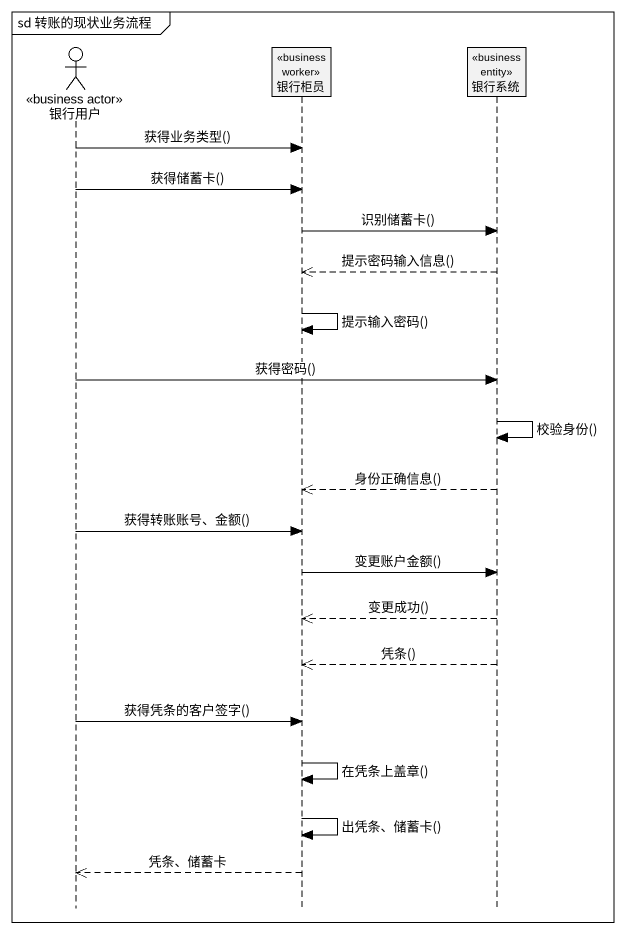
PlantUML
@startuml
mainframe sd 转账的现状业务流程
hide footbox
actor 银行用户 <<business actor>>
participant 银行柜员 <<business worker>>
participant 银行系统 <<business entity>>

银行用户 -> 银行柜员 : 获得业务类型()
银行用户 -> 银行柜员 : 获得储蓄卡()
银行柜员 -> 银行系统 : 识别储蓄卡()
银行系统 -->> 银行柜员 : 提示密码输入信息()
银行柜员 -> 银行柜员 : 提示输入密码()
银行用户 -> 银行系统 : 获得密码()
银行系统 -> 银行系统 : 校验身份()
银行系统 -->> 银行柜员 : 身份正确信息()
银行用户 -> 银行柜员 : 获得转账账号、金额()
银行柜员 -> 银行系统 : 变更账户金额()
银行系统 -->> 银行柜员 : 变更成功()
银行系统 -->> 银行柜员 : 凭条()
银行用户 -> 银行柜员 : 获得凭条的客户签字()
银行柜员 -> 银行柜员 : 在凭条上盖章()
银行柜员 -> 银行柜员 : 出凭条、储蓄卡()
银行柜员 -->> 银行用户 : 凭条、储蓄卡
@enduml
